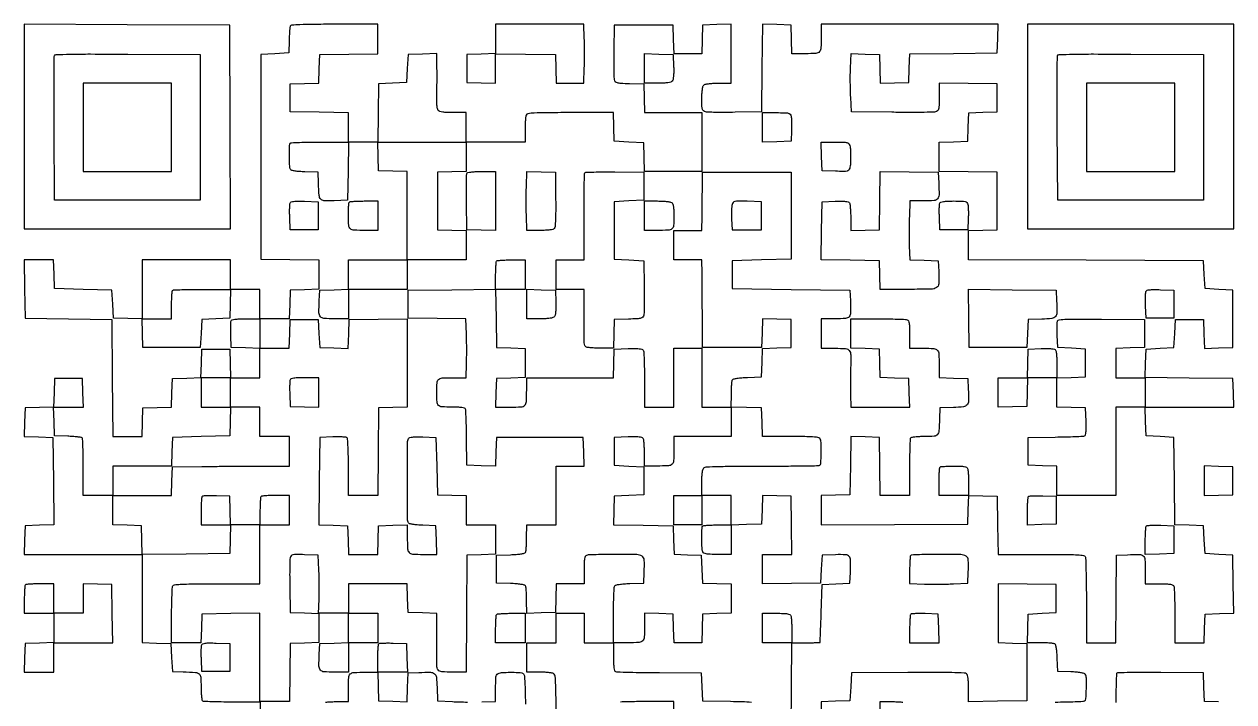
# Model space of a CAD drawing. Extents: x 156 to 936, y 95 to 969.
# Drawn here: x 156 to 936, y 532 to 969 of the extents above; entities that cross this region are included whole.
import ezdxf

# ---------------------------------------------------------------- set-up
doc = ezdxf.new("R2010")
doc.units = 0

msp = doc.modelspace()

# ---------------------------------------------------------------- linework, layer by layer
for points in [[(650.5, 513.5), (650.765573, 541.75), (651.031147, 570), (660.015573, 570, 0.002604), (663.473831, 570.018014, 0.004204), (666.417435, 570.073437, 0.000895), (668.993581, 570.148233, 0.224474), (669.192718, 570.25, 0.155255), (669.275457, 570.477602, 0.000161), (669.492526, 575.860938, 0.00153), (669.715183, 581.889099, 0.000936), (669.942718, 589), (670.5, 607.5), (679.5, 608), (688.5, 608.5), (688.800912, 615.479083, 0.011928), (688.949111, 623.182645, 0.176334), (688.027485, 625.678754, 0.210428), (685.784833, 626.770984, 0.017872), (679.221282, 626.788514), (670.5, 626.5), (670, 617.5), (669.5, 608.5), (650.75, 608.227935), (632, 607.955869), (632, 617.477935), (632, 627), (641.522065, 627), (651.044131, 627), (650.772065, 645.75), (650.5, 664.5), (641.288016, 664.787023), (632.076031, 665.074046), (631.788016, 655.787023), (631.5, 646.5), (621.75, 646.213788), (612, 645.927576), (612, 655.463788), (612, 665), (602.5, 665), (593, 665), (593, 673.377555, -0.00961), (593.074867, 677.272433, -0.025933), (593.324295, 680.027365, -0.034984), (593.733353, 681.927086, -0.150124), (594.360518, 682.88424, -0.164119), (595.828084, 683.449047, -0.003257), (603.942177, 683.737489, -0.005755), (615.09014, 683.932697, -0.001772), (631.903085, 683.973976, 0.001533), (645.842717, 684.001533, 0.002457), (657.737903, 684.119973, 0.000461), (668.221203, 684.28554, 0.135027), (669.042567, 684.526308, 0.247571), (669.758444, 685.742975, 0.006429), (669.977416, 692.257343, 0.011318), (669.965556, 698.526506, 0.085679), (669.393011, 701.418213, 0.248902), (668.393938, 702.288297, 0.036362), (665.646395, 702.720189, 0.01833), (660.738583, 702.948905, 0.002478), (650.430537, 703), (632.075052, 703), (631.787526, 712.25), (631.5, 721.5), (621.75, 721.786212), (612, 722.072424), (612.015313, 730.286212, -0.008629), (612.07716, 733.520344, -0.011635), (612.251635, 736.442021, -0.008794), (612.495125, 738.856556, -0.112486), (612.798312, 739.707902, -0.195149), (613.552989, 740.24575, -0.020215), (615.737125, 740.673305, -0.020298), (618.707636, 741.008289, -0.009786), (622.532999, 741.207902), (631.5, 741.5), (631.787036, 750.712964), (632.074071, 759.925929), (641.287036, 760.212964), (650.5, 760.5), (650.5, 769.5), (650.5, 778.5), (641.288016, 778.787023), (632.076031, 779.074046), (631.788016, 769.787023), (631.5, 760.5), (612.5, 760.5), (593.5, 760.5), (593.336408, 780, 0.000059), (593.267438, 788.10741, 0.000056), (593.195489, 796.342188, 0.000056), (593.130315, 803.615371, 0.000201), (593.086408, 808.25), (593, 817), (584, 817), (575, 817), (575, 826.5), (575, 836), (584, 836), (593, 836), (593.106392, 845.25, -0.000291), (593.157481, 849.478046, -0.000167), (593.223716, 854.573437, -0.000167), (593.29368, 859.69257, -0.000279), (593.356392, 864), (593.5, 873.5), (622, 873.5), (650.5, 873.5), (650.5, 845.5), (650.5, 817.5), (631.5, 817), (612.5, 816.5), (612.5, 807.5), (612.5, 798.5), (650.5, 798), (688.5, 797.5), (688.800912, 790.520917, -0.012322), (688.941866, 782.88044, -0.176722), (688.009281, 780.372662, -0.202101), (685.732324, 779.227183, -0.01682), (678.980948, 779), (670, 779), (670, 769.5), (670, 760), (678.932612, 760, -0.019011), (685.732404, 759.741367, -0.211375), (688.069456, 758.486839, -0.16382), (689.030018, 755.743225, -0.010485), (688.9529, 747.129626, 0.003681), (688.864853, 743.227374, 0.002235), (688.815339, 738.611515, 0.00224), (688.807203, 734.031699, 0.003951), (688.847307, 730.25), (689, 722), (708.037526, 722), (727.075052, 722), (726.787526, 731.25), (726.5, 740.5), (717.287036, 740.787036), (708.074071, 741.074071), (707.787036, 750.287036), (707.5, 759.5), (698.25, 759.787526), (689, 760.075052), (689, 769.537526), (689, 779), (706.418213, 779, -0.003244), (713.207024, 778.955951, -0.00474), (719.184475, 778.821697, -0.002396), (724.244542, 778.635772, -0.081401), (725.418213, 778.393011, -0.192406), (726.217093, 777.653872, -0.06988), (726.688469, 776.154102, -0.034532), (726.937024, 773.571713, -0.00673), (727, 768.893011), (727, 760), (735.893011, 760, -0.014732), (742.649006, 759.800898, -0.19511), (744.856224, 758.750156, -0.175559), (745.828717, 756.407908, -0.011491), (746, 748.955738), (746, 741.075052), (755.25, 740.787526), (764.5, 740.5), (764.800912, 733.520917, -0.012477), (764.937542, 725.988791, -0.170867), (764.02491, 723.45151, -0.198326), (761.777845, 722.237089, -0.017722), (755.240685, 721.788797), (746.5, 721.5), (746.245668, 714.5, -0.008785), (745.817651, 706.564759, -0.158695), (744.871996, 704.239245, -0.204191), (742.813002, 703.201191, -0.016032), (736.539965, 703, 0.010525), (733.270247, 702.931167, 0.015724), (730.419636, 702.721147, 0.010668), (728.102428, 702.426865, 0.220882), (727.531343, 702.050714, 0.129805), (727.294608, 701.272778, 0.001646), (727.118185, 696.077883, 0.004683), (726.989577, 690.037652, 0.003037), (726.948712, 683.050714), (726.952773, 665), (717.498452, 665), (708.044131, 665), (707.772065, 683.75), (707.5, 702.5), (698.272202, 702.787232), (689.044404, 703.074464), (688.772202, 684.287232), (688.5, 665.5), (679.25, 665.212474), (670, 664.924948), (670, 655.452682), (670, 645.980417), (717.25, 646.240208), (764.5, 646.5), (764.788016, 655.787023), (765.076031, 665.074046), (774.288016, 664.787023), (783.5, 664.5), (783.772065, 645.75), (784.044131, 627), (793.272065, 626.947395, 0.001036), (798.045888, 626.930072, 0.000323), (805.207659, 626.923551, 0.000323), (813.20676, 626.92661, 0.000357), (820.945496, 626.940094, -0.00334), (829.896529, 626.902284, -0.012818), (835.462556, 626.698823, -0.01301), (839.178294, 626.370276, -0.226452), (840.180183, 625.742698, -0.13387), (840.499798, 624.708172, -0.001315), (840.742048, 616.860355, -0.004213), (840.921798, 607.784498, -0.002704), (840.984687, 597.25), (841, 570), (850.484427, 570), (859.968853, 570), (860.234427, 598.25), (860.5, 626.5), (867.479083, 626.800912, -0.012322), (875.11956, 626.941866, -0.176722), (877.627338, 626.009281, -0.202101), (878.772817, 623.732324, -0.01682), (879, 616.980948), (879, 608), (887.893011, 608, -0.00673), (892.571713, 607.937024, -0.034532), (895.154102, 607.688469, -0.06988), (896.653872, 607.217093, -0.192406), (897.393011, 606.418213, -0.081401), (897.635772, 605.244542, -0.002396), (897.821697, 600.184475, -0.00474), (897.955951, 594.207024, -0.003244), (898, 587.418213), (898, 570), (907.462474, 570), (916.924948, 570), (917.212474, 579.25), (917.5, 588.5), (926.746433, 588.787479), (935.992866, 589.074957), (935.746433, 607.787479), (935.5, 626.5), (926.5, 627), (917.5, 627.5), (917, 636.5), (916.5, 645.5), (907.26551, 645.787321), (898.03102, 646.074641), (897.76551, 674.287321), (897.5, 702.5), (888.5, 703), (879.5, 703.5), (879.212474, 712.75), (878.924948, 722), (907.5, 722), (936.075052, 722), (935.787526, 731.25), (935.5, 740.5), (907.212681, 740.765637), (878.925362, 741.031273), (879.212681, 750.265637), (879.5, 759.5), (888.5, 760), (897.5, 760.5), (898, 769.5), (898.5, 778.5), (907.5, 778.5), (916.5, 778.5), (916.788016, 769.212977), (917.076031, 759.925954), (926.288016, 760.212977), (935.5, 760.5), (935.5, 779), (935.5, 797.5), (926.5, 798), (917.5, 798.5), (917, 807.5), (916.5, 816.5), (840.75, 816.756286), (765, 817.012572), (765, 826.46876), (765, 835.924948), (774.25, 836.212474), (783.5, 836.5), (783.5, 855), (783.5, 873.5), (764.75, 873.772065), (746, 874.044131), (746, 883.484539), (746, 892.924948), (755.25, 893.212474), (764.5, 893.5), (764.787036, 902.712964), (765.074071, 911.925929), (774.287036, 912.212964), (783.5, 912.5), (783.5, 921.5), (783.5, 930.5), (764.75, 930.772065), (746, 931.044131), (746, 922.041117, -0.004699), (745.947544, 916.45942, -0.053178), (745.672244, 914.269427, -0.154061), (745.004005, 913.14708, -0.122672), (743.75, 912.487958, -0.056207), (742.093855, 912.275632, -0.001423), (734.523438, 912.181989, -0.003026), (725.625808, 912.151103, -0.002057), (715.5, 912.218906), (689.5, 912.5), (689, 922, -0.006958), (688.833262, 926.310049, -0.004162), (688.749031, 931.437206, -0.004166), (688.750196, 936.544085, -0.007218), (688.847764, 940.786232), (689.195529, 950.072464), (698.347764, 949.786232), (707.5, 949.5), (707.788016, 940.212977), (708.076031, 930.925954), (717.288016, 931.212977), (726.5, 931.5), (726.787321, 940.73449), (727.074641, 949.96898), (755.287321, 950.23449), (783.5, 950.5), (783.787526, 959.75), (784.075052, 969), (727.037526, 969), (670, 969), (669.986345, 961.75, -0.010904), (669.799195, 953.85182, -0.167242), (668.810132, 951.353181, -0.201372), (666.560646, 950.224533, -0.016903), (659.920894, 950), (651.075052, 950), (650.787526, 959.25), (650.5, 968.5), (641.265637, 968.787319), (632.031273, 969.074638), (631.765637, 940.787319), (631.5, 912.5), (614.5, 912.214823, -0.003227), (607.824029, 912.145932, -0.00446), (601.832812, 912.176222, -0.002845), (596.805286, 912.275104, -0.054093), (595.25, 912.483876, -0.110749), (594.007311, 913.102842, -0.157387), (593.340099, 914.13046, -0.059985), (593.056798, 916.086567, -0.006001), (593, 920.819052, -0.012205), (593.07989, 924.091546, -0.021007), (593.327111, 926.806081, -0.02162), (593.69678, 928.883979, -0.142478), (594.2, 929.8, -0.144849), (595.139671, 930.310542, -0.021091), (597.306878, 930.677711, -0.020332), (600.171507, 930.92177, -0.011084), (603.7, 931), (612, 931), (612, 950.037526), (612, 969.075052), (602.75, 968.787526), (593.5, 968.5), (593.212474, 959.25), (592.924948, 950), (584, 950), (575.075052, 950), (574.787526, 959.25), (574.5, 968.5), (555.5, 968.5), (536.5, 968.5), (536.214485, 952, 0.003277), (536.144811, 945.518327, 0.004518), (536.172986, 939.696923, 0.002906), (536.269145, 934.813387, 0.054074), (536.47415, 933.287398, 0.131433), (537.15054, 932.057919, 0.13999), (538.335649, 931.366243, 0.049911), (540.638586, 931.017269, 0.00489), (546.259666, 930.787398), (555.5, 930.5), (555.787526, 921.25), (556.075052, 912), (574.537526, 912), (593, 912), (593, 893), (593, 874), (574.537526, 874), (556.075052, 874), (555.787526, 883.25), (555.5, 892.5), (546, 893), (536.5, 893.5), (536.212474, 902.75), (535.924948, 912), (508.069463, 912, 0.001485), (492.087736, 911.952549, 0.012395), (484.858972, 911.730356, 0.020774), (480.755348, 911.330803, 0.272936), (479.606989, 910.418213, 0.06844), (479.368926, 909.400281, 0.007317), (479.178303, 906.9751, 0.008902), (479.044385, 904.066073, 0.00705), (479, 900.918213), (479, 893), (460, 893), (441, 893), (441, 902.5), (441, 912), (432.622445, 912, -0.009069), (428.53682, 912.074111, -0.02932), (425.835631, 912.33122, -0.044868), (424.035477, 912.777852, -0.13715), (423.010511, 913.487336, -0.124252), (422.472592, 914.613864, -0.025986), (422.151208, 916.795079, -0.021521), (421.997466, 919.789763, -0.009612), (422.040759, 923.737336, 0.003754), (422.131295, 927.728107, 0.002199), (422.182799, 932.507303, 0.002199), (422.192266, 937.288876, 0.003739), (422.152693, 941.287526), (422, 950.075052), (412.75, 949.787526), (403.5, 949.5), (403, 940.5), (402.5, 931.5), (393.5, 931), (384.5, 930.5), (384.227935, 911.75), (383.955869, 893), (374.477935, 893), (365, 893), (365, 902.477935), (365, 911.955869), (346.25, 912.227935), (327.5, 912.5), (327.5, 921.5), (327.5, 930.5), (336.712964, 930.787036), (345.925929, 931.074071), (346.212964, 940.287036), (346.5, 949.5), (365.25, 949.772065), (384, 950.044131), (384, 959.522065), (384, 969), (355.968615, 969, 0.001955), (341.921317, 968.945069, 0.009011), (333.788066, 968.734848, 0.007053), (328.372136, 968.420543, 0.296767), (327.488341, 967.75, 0.062379), (327.299299, 966.905307, 0.004511), (327.092081, 964.517187, 0.006263), (326.905777, 961.655284, 0.004694), (326.769726, 958.5), (326.5, 950.5), (317.5, 950), (308.5, 949.5), (308.5, 883.5), (308.5, 817.5), (327.25, 817.227935), (346, 816.955869), (346, 807.515461), (346, 798.075052), (336.75, 797.787526), (327.5, 797.5), (327.212474, 788.25), (326.924948, 779), (317.462474, 779), (308, 779), (308, 788.5), (308, 798), (298.5, 798), (289, 798), (289, 807.5), (289, 817), (260.5, 817), (232, 817), (232, 797.962474), (232, 778.924948), (222.75, 779.212474), (213.5, 779.5), (213, 788.5), (212.5, 797.5), (194, 798), (175.5, 798.5), (175.212474, 807.75), (174.924948, 817), (165.440409, 817), (155.955869, 817), (156.227935, 798.25), (156.5, 779.5), (184.5, 779), (212.5, 778.5), (212.762025, 740.75), (213.02405, 703), (222.474499, 703), (231.924948, 703), (232.212474, 712.25), (232.5, 721.5), (241.712964, 721.787036), (250.925929, 722.074071), (251.212964, 731.287036), (251.5, 740.5), (260.75, 740.787526), (270, 741.075052), (270, 731.537526), (270, 722), (279.537526, 722), (289.075052, 722), (288.787526, 712.75), (288.5, 703.5), (270, 703), (251.5, 702.5), (251.212474, 693.25), (250.924948, 684), (231.962474, 684), (213, 684), (213, 674.5), (213, 665), (203.523613, 665), (194.047227, 665), (194.051315, 683.172298, 0.00403), (193.996296, 690.194269, 0.006297), (193.824105, 696.236582, 0.002216), (193.588217, 701.41557, 0.185963), (193.272093, 702.127907, 0.161087), (192.631312, 702.450158, 0.007724), (190.223652, 702.767598, 0.011972), (187.305786, 703.035917, 0.008279), (183.994391, 703.205609), (175.5, 703.5), (175.212474, 712.75), (174.924948, 722), (184.5, 722), (194.075052, 722), (193.787526, 731.25), (193.5, 740.5), (184.5, 740.5), (175.5, 740.5), (175.212964, 731.287036), (174.925929, 722.074071), (165.712964, 721.787036), (156.5, 721.5), (156.212977, 712.288016), (155.925954, 703.076031), (165.212977, 702.788016), (174.5, 702.5), (174.765509, 674.287731), (175.031018, 646.075462), (165.765509, 645.787731), (156.5, 645.5), (156.212474, 636.25), (155.924948, 627), (165.212474, 626.952333, 0.00103), (170.50975, 626.936062, 0.000193), (180.217102, 626.929993, 0.000206), (191.561974, 626.931956, 0.000189), (203.25, 626.943216), (232, 626.981765), (232, 598.528408), (232, 570.075052), (241.25, 569.787526), (250.5, 569.5), (251, 560.5), (251.5, 551.5), (258.5, 551.245668, -0.008785), (266.435241, 550.817651, -0.158695), (268.760755, 549.871996, -0.204191), (269.798809, 547.813002, -0.016032), (270, 541.539965, 0.010525), (270.068833, 538.270247, 0.015724), (270.278853, 535.419636, 0.010668), (270.573135, 533.102428, 0.220882), (270.949286, 532.531343, 0.129814), (271.727283, 532.294604, 0.001644), (276.92661, 532.118186, 0.00468), (282.971779, 531.989579, 0.003034), (289.964583, 531.948716), (308.030593, 531.95278), (307.765297, 503.22639)], [(820.966527, 531.7261, 0.00254), (827.752865, 531.848429, 0.003801), (833.679282, 532.03046, 0.001624), (838.738951, 532.240839, 0.080575), (839.716527, 532.444716, 0.292189), (840.682082, 533.752889, 0.00978), (841.003492, 540.482199, 0.013799), (841.007245, 547.073951, 0.135608), (840.202843, 549.706033, 0.192561), (839.466763, 550.236162, 0.02067), (837.36687, 550.666992, 0.020911), (834.539342, 551.005667, 0.010674), (830.968156, 551.206033), (822.5, 551.5), (822.206033, 559.968156, 0.010674), (822.005667, 563.539342, 0.020911), (821.666992, 566.36687, 0.02067), (821.236162, 568.466763, 0.192561), (820.706033, 569.202843, 0.112803), (819.854113, 569.505653, 0.008673), (817.419811, 569.748704, 0.011541), (814.474731, 569.92293, 0.008541), (811.212474, 569.984687), (802.924948, 570), (803.212474, 579.25), (803.5, 588.5), (812.5, 589), (821.5, 589.5), (821.5, 598.5), (821.5, 607.5), (802.75, 607.772065), (784, 608.044131), (784, 589.059591), (784, 570.075052), (793.25, 569.787526), (802.5, 569.5), (802.5, 551), (802.5, 532.5), (783.75, 532.227935), (765, 531.955869), (765, 540.35549, 0.009538), (764.92525, 544.273688, 0.026086), (764.675511, 547.031533, 0.035503), (764.264466, 548.927958, 0.149512), (763.632338, 549.890169, 0.165383), (762.13945, 550.460507, 0.003505), (754.148337, 550.70125, 0.005872), (743.020596, 550.827712, 0.00171), (725.882338, 550.762614), (689.5, 550.5), (689, 541.5), (688.5, 532.5), (679.25, 532.212474), (670, 531.924948), (670, 522.462474)], [(499, 521.3, 0.002271), (498.940608, 534.376367, 0.008249), (498.728022, 542.684478, 0.006431), (498.41056, 548.456676, 0.181348), (497.8, 549.8, 0.144849), (496.860329, 550.310542, 0.021091), (494.693122, 550.677711, 0.020332), (491.828493, 550.92177, 0.011084), (488.3, 551), (480, 551), (480, 560.5), (480, 570), (489.5, 570), (499, 570), (499, 579.5), (499, 589), (508, 589), (517, 589), (517, 579.5), (517, 570), (526.5, 570), (536, 570), (536, 560.968615, 0.007644), (536.066182, 556.639909, 0.026945), (536.300879, 553.867501, 0.040311), (536.692456, 552.107401, 0.230165), (537.328305, 551.427512, 0.084629), (538.379013, 551.217199, 0.000816), (546.174669, 551.00616, 0.002685), (555.163705, 550.825804, 0.001733), (565.578305, 550.708897), (592.5, 550.5), (593, 541.5), (593.5, 532.5), (611.426204, 532.226208, -0.004527), (619.018538, 532.041483, -0.009449), (624.9248, 531.732439, -0.006421)], [(350.306878, 531.677711, -0.020332), (353.171507, 531.92177, -0.011084), (356.7, 532), (365, 532), (365, 540.893011, -0.014768), (365.199638, 547.650479, -0.195511), (366.252746, 549.85745, -0.175208), (368.599988, 550.829247, -0.01141), (376.081787, 551), (384, 551), (384, 559.833333, -0.007416), (384.050964, 563.269043, -0.010972), (384.206402, 566.278277, -0.006396), (384.422807, 568.77838, -0.173269), (384.702644, 569.369311, -0.179987), (385.290922, 569.638564, -0.007016), (387.709672, 569.781547, -0.011703), (390.626528, 569.84459, -0.007913), (393.952644, 569.785977), (402.5, 569.5), (402.787526, 560.25), (403.075052, 551), (393.5, 551), (383.924948, 551), (384.212474, 541.75), (384.5, 532.5), (393.711984, 532.212977), (402.923969, 531.925954), (403.211984, 541.212977), (403.5, 550.5), (410.479083, 550.800912, -0.012477), (418.011209, 550.937542, -0.170867), (420.54849, 550.02491, -0.198326), (421.762911, 547.777845, -0.017722), (422.211203, 541.240685), (422.5, 532.5), (432.232623, 532, 0.006439), (436.613733, 531.831458, 0.004007), (441.755142, 531.74116, 0.004019)], [(450.982623, 531.820969), (460, 532.141938), (460, 540.954338, -0.004935), (460.053659, 546.390433, -0.053759), (460.330936, 548.559272, -0.151035), (460.998495, 549.687269, -0.119256), (462.25, 550.369714, -0.054233), (465.395594, 550.856317, -0.013473), (470.613118, 550.951146, -0.009506), (475.854779, 550.805487, -0.13172), (477.644558, 550.234687, -0.237285), (478.539027, 548.722622, -0.007339), (478.937264, 541.29397, -0.009163), (479.162519, 530.336306, -0.00223)], [(926.287036, 531.787036), (917.074071, 532.074071), (916.787036, 541.287036), (916.5, 550.5), (888.932165, 550.765499, 0.002338), (878.314551, 550.81811, 0.003757), (869.261996, 550.752621, 0.000793), (861.327655, 550.623004, 0.194259), (860.682165, 550.348832, 0.187843), (860.406076, 549.720559, 0.001695), (860.200386, 544.488118, 0.005492), (860.049245, 538.423662, 0.003484), (860, 531.355399)], [(575, 513), (575, 532), (556.106989, 532, 0.002389), (545.478191, 531.949213, 0.017848), (540.438886, 531.721037, 0.035117)], [(708, 504.581787), (708, 532), (716.3, 532, -0.011084), (719.828493, 531.92177, -0.020332), (722.693122, 531.677711, -0.021091)]]:
    msp.add_lwpolyline(points, format="xyb")
for points in [[(156, 903.007138), (156, 837), (222.50719, 837), (289.014379, 837), (288.75719, 902.75), (288.5, 968.5), (222.25, 968.757138), (156, 969.014276)], [(803, 903), (803, 837), (869.5, 837), (936, 837), (936, 903), (936, 969), (869.5, 969), (803, 969)], [(194, 902.5), (194, 874), (222.5, 874), (251, 874), (251, 902.5), (251, 931), (222.5, 931), (194, 931)], [(841, 902.5), (841, 874), (869.5, 874), (898, 874), (898, 902.5), (898, 931), (869.5, 931), (841, 931)], [(917, 674.5), (917, 664.924948), (926.25, 665.212474), (935.5, 665.5), (935.5, 674.5), (935.5, 683.5), (926.25, 683.787526), (917, 684.075052)], [(593, 655.5), (593, 646), (584, 646), (575, 646), (575, 655.5), (575, 665), (584, 665), (593, 665)]]:
    msp.add_lwpolyline(points, close=True)
for points in [[(460, 959.537526), (460, 950.075052), (450.75, 949.787526), (441.5, 949.5), (441.5, 940.5), (441.5, 931.5), (450.75, 931.212474), (460, 930.924948), (460, 940.484067), (460, 950.043186), (479.25, 949.771593), (498.5, 949.5), (498.787526, 940.25), (499.075052, 931), (507.971112, 931), (516.867173, 931), (517.183587, 940.895415, 0.004955), (517.281741, 945.345316, 0.003096), (517.312769, 950.558523, 0.003106), (517.279617, 955.696635, 0.005644), (517.179031, 959.895415), (516.858062, 969), (488.429031, 969), (460, 969)], [(269.5, 902.5), (269.5, 855.5), (222.5, 855.5), (175.5, 855.5), (175.239372, 901.5, -0.000997), (175.174287, 919.225103, -0.001596), (175.197198, 934.357597, -0.000282), (175.267665, 947.72814, -0.090314), (175.461789, 948.759906, -0.301449), (176.45055, 949.464468, -0.003096), (185.402033, 949.70934, -0.005599), (198.68089, 949.841585, -0.001079), (222.722417, 949.759906), (269.5, 949.5)], [(574.793771, 941.655204, -0.01153), (574.842502, 938.264652, -0.021342), (574.701133, 935.514748, -0.023545), (574.405224, 933.431833, -0.126804), (573.921326, 932.405204, -0.145524), (572.939147, 931.748928, -0.03848), (571.078343, 931.326735, -0.027148), (568.342652, 931.0746, -0.009406), (564.377555, 931), (556, 931), (556, 940.537526), (556, 950.075052), (565.25, 949.787526), (574.5, 949.5)], [(916.5, 902.5), (916.5, 855.5), (869.5, 855.5), (822.5, 855.5), (822.239372, 901.5, -0.000997), (822.174287, 919.225103, -0.001596), (822.197198, 934.357597, -0.000282), (822.267665, 947.72814, -0.090314), (822.461789, 948.759906, -0.301449), (823.45055, 949.464468, -0.003096), (832.402033, 949.70934, -0.005599), (845.68089, 949.841585, -0.001079), (869.722417, 949.759906), (916.5, 949.5)], [(650.53186, 909.729083, -0.045288), (650.735265, 908.430652, -0.00895), (650.846004, 906.075142, -0.009416), (650.874264, 903.317546, -0.008627), (650.800912, 900.479083), (650.5, 893.5), (641.25, 893.212474), (632, 892.924948), (632, 902.462474), (632, 912), (640.980948, 912, -0.004705), (646.561989, 911.94748, -0.053705), (648.743052, 911.670919, -0.154872), (649.864468, 910.997584, -0.119781)], [(364.772065, 874.25), (364.5, 855.5), (355.778718, 855.211486, -0.014846), (349.238689, 855.189376, -0.207486), (347.15136, 856.160535, -0.165246), (346.187052, 858.45013, -0.008693), (345.754332, 866.5), (345.5, 873.5), (337.031844, 873.793967, -0.010674), (333.460658, 873.994333, -0.020911), (330.63313, 874.333008, -0.02067), (328.533237, 874.763838, -0.192561), (327.797157, 875.293967, -0.133392), (327.178499, 877.287185, -0.007019), (327.032329, 884.023097, -0.005527), (327.05564, 890.887811, -0.19516), (327.666667, 892.333333, -0.188148), (328.281908, 892.603263, -0.001617), (333.529398, 892.804167, -0.005362), (339.604618, 892.951879, -0.003396), (346.688732, 893), (365.044131, 893)], [(441, 883.537526), (441, 874.075052), (431.75, 873.787526), (422.5, 873.5), (422.5, 855), (422.5, 836.5), (431.75, 836.212474), (441, 835.924948), (441, 826.462474), (441, 817), (422, 817), (403, 817), (403, 807.5), (403, 798), (384, 798), (365, 798), (365, 788.5), (365, 779), (356.019052, 779, -0.01682), (349.267676, 779.227183, -0.202101), (346.990719, 780.372662, -0.176722), (346.058134, 782.88044, -0.012322), (346.199088, 790.520917), (346.5, 797.5), (355.75, 797.787526), (365, 798.075052), (365, 807.537526), (365, 817), (384, 817), (403, 817), (403, 845.462474), (403, 873.924948), (393.75, 874.212474), (384.5, 874.5), (384.212474, 883.75), (383.924948, 893), (412.462474, 893), (441, 893)], [(688.369714, 890.75, -0.051016), (688.825557, 887.923414, -0.014655), (688.952644, 883.487348, -0.014674), (688.819418, 879.049739, -0.050638), (688.360015, 876.21291, -0.110763), (687.69012, 874.933563, -0.165116), (686.616449, 874.289209, -0.057007), (684.549448, 874.083167, -0.004686), (679.123669, 874.21291), (670.5, 874.5), (670.212474, 883.75), (669.924948, 893), (678.845843, 893, -0.004837), (684.357277, 892.946684, -0.053212), (686.546953, 892.670048, -0.150677), (687.68353, 892.00243, -0.120264)], [(460, 854.962474), (460, 835.924948), (450.75, 836.212474), (441.5, 836.5), (441.257563, 854, -0.002549), (441.198054, 860.796851, -0.003829), (441.221776, 866.726562, -0.001593), (441.297044, 871.79645, -0.084029), (441.476178, 872.75, -0.243945), (442.117553, 873.334331, -0.032366), (443.976038, 873.702636, -0.024699), (446.793241, 873.932867, -0.008039), (450.968615, 874), (460, 874)], [(498.693304, 856.034149, -0.004398), (498.710454, 848.482054, -0.009993), (498.559163, 842.77672, -0.007283), (498.295077, 838.457192, -0.15551), (497.82086, 837.284149, -0.157451), (496.914227, 836.708467, -0.029224), (494.951825, 836.320942, -0.023967), (492.190411, 836.075611, -0.010172), (488.474085, 836), (480.193059, 836), (479.84653, 845.5, -0.005759), (479.738574, 849.827245, -0.003372), (479.703949, 855.010643, -0.003372), (479.739265, 860.197484, -0.005725), (479.847764, 864.536232), (480.195529, 874.072464), (489.347764, 873.786232), (498.5, 873.5)], [(555.5, 864.5), (555.5, 855.5), (546, 855), (536.5, 854.5), (536.5, 836), (536.5, 817.5), (546, 817), (555.5, 816.5), (555.785515, 800, -0.003277), (555.855189, 793.518327, -0.004518), (555.827014, 787.696923, -0.002906), (555.730855, 782.813387, -0.054074), (555.52585, 781.287398, -0.131433), (554.84946, 780.057919, -0.13999), (553.664351, 779.366243, -0.049911), (551.361414, 779.017269, -0.00489), (545.740334, 778.787398), (536.5, 778.5), (536.212474, 769.25), (535.924948, 760), (527.712474, 760.015313, -0.009513), (524.469561, 760.083066, -0.012554), (521.519546, 760.275149, -0.010007), (519.084305, 760.544461, -0.109127), (518.162577, 760.87836, -0.18441), (517.532918, 761.722065, -0.039647), (517.169131, 763.543279, -0.026717), (516.988785, 766.336308, -0.00795), (517.009484, 770.613047, 0.002536), (517.073258, 774.683577, 0.001443), (517.1112, 779.606645, 0.001441), (517.120808, 784.564202, 0.002383), (517.096907, 788.75), (517, 798), (508, 798), (499, 798), (499, 807.5), (499, 817), (508, 817), (517, 817), (517.071973, 826.25, 0.00155), (517.09433, 831.026337, 0.000488), (517.098644, 838.166918, 0.000488), (517.087907, 846.133174, 0.000541), (517.061701, 853.828871, -0.002991), (517.07231, 860.922023, -0.004622), (517.174802, 867.050622, -0.001594), (517.328653, 872.326347, -0.131051), (517.562218, 873.10067, -0.247176), (518.233859, 873.496532, -0.003279), (523.218911, 873.702977, -0.008058), (529.297569, 873.81676, -0.004288), (536.822489, 873.771799), (555.5, 873.5)], [(745.800912, 866.520917, -0.012288), (745.942281, 858.886312, -0.175895), (745.01383, 856.376268, -0.202706), (742.745334, 855.228823, -0.017077), (736.047361, 855), (727.132827, 855), (726.816413, 845.075991, 0.004653), (726.715829, 840.619657, 0.002928), (726.677263, 835.411967, 0.002939), (726.699443, 830.288295, 0.005384), (726.787036, 826.113027), (727.074071, 817.074071), (736.287036, 816.787036), (745.5, 816.5), (745.800912, 809.520917, -0.019828), (745.828252, 801.57245, -0.254282), (744.364591, 799.098378, -0.131132), (740.943175, 798.122716, -0.004254), (726.518474, 798), (708.075052, 798), (707.787526, 807.25), (707.5, 816.5), (688.728016, 816.772146), (669.956032, 817.044292), (670.228016, 835.772146), (670.5, 854.5), (678.914347, 854.793098, -0.008519), (682.914541, 854.864234, -0.027159), (685.5815, 854.721251, -0.039341), (687.340297, 854.389362, -0.187221), (688.149034, 853.793098, -0.110544), (688.472502, 852.893389, -0.009485), (688.732898, 850.445387, -0.01216), (688.918962, 847.480966, -0.009129), (688.984687, 844.212474), (689, 835.924948), (698.25, 836.212474), (707.5, 836.5), (707.772146, 855.271984), (708.044292, 874.043968), (726.772146, 873.771984), (745.5, 873.5)], [(345.5, 845.5), (345.5, 836.5), (336.5, 836.5), (327.5, 836.5), (327.205027, 844.411609, -0.006757), (327.130652, 847.542211, -0.008847), (327.151984, 850.403842, -0.006825), (327.2445, 852.787219, -0.078651), (327.438673, 853.700781, -0.222283), (328.127059, 854.364206, -0.05328), (329.715903, 854.724548, -0.030281), (332.338027, 854.871594, -0.007113), (336.733647, 854.789171), (345.5, 854.5)], [(384, 845.5), (384, 836), (376.081787, 836, -0.010973), (368.645885, 836.163215, -0.166948), (366.282706, 837.092708, -0.201813), (365.213878, 839.212898, -0.017167), (365, 845.440322, -0.007555), (365.048362, 848.640807, -0.011152), (365.195833, 851.446011, -0.006592), (365.401283, 853.774411, -0.17274), (365.666667, 854.333333, -0.174709), (366.23216, 854.599192, -0.005871), (368.732292, 854.804167, -0.010477), (371.733476, 854.951666, -0.007039), (375.166667, 855), (384, 855)], [(573.8, 853.8, -0.142062), (574.301898, 852.888147, -0.021703), (574.672007, 850.825282, -0.021121), (574.91981, 848.136184, -0.012415), (575, 844.906989, -0.019554), (574.772902, 839.102218, -0.206765), (573.690254, 837.052708, -0.159949), (571.310519, 836.157481, -0.01065), (563.918213, 836), (556, 836), (556, 845.5), (556, 855), (564.3, 855, -0.011084), (567.828493, 854.92177, -0.020332), (570.693122, 854.677711, -0.021091), (572.860329, 854.310542, -0.144849)], [(612.477464, 852.766233, 0.044948), (612.2706, 851.451543, 0.009067), (612.156735, 849.086055, 0.009504), (612.126425, 846.32027, 0.00876), (612.199088, 843.479083), (612.5, 836.5), (622, 836.5), (631.5, 836.5), (631.5, 845.5), (631.5, 854.5), (622.278376, 854.78715, 0.004144), (616.407733, 854.921259, 0.054529), (614.247498, 854.71673, 0.167063), (613.1464, 854.065031, 0.11536)], [(764.53186, 852.729083, -0.045288), (764.735265, 851.430652, -0.00895), (764.846004, 849.075142, -0.009416), (764.874264, 846.317546, -0.008627), (764.800912, 843.479083), (764.5, 836.5), (755.5, 836.5), (746.5, 836.5), (746.205027, 844.411609, -0.006569), (746.129541, 847.539392, -0.008656), (746.147568, 850.392336, -0.006579), (746.235027, 852.7687, -0.079281), (746.423642, 853.661609, -0.22457), (747.090262, 854.298479, -0.043417), (748.75639, 854.695609, -0.02855), (751.380684, 854.93277, -0.008261), (755.449563, 855, -0.005141), (760.703997, 854.94597, -0.056171), (762.795734, 854.666566, -0.156364), (763.880532, 853.993638, -0.115369)], [(479, 807.5), (479, 798), (469.477935, 798), (459.955869, 798), (460.227935, 779.25), (460.5, 760.5), (469.75, 760.212474), (479, 759.924948), (479, 750.5), (479, 741.075052), (469.75, 740.787526), (460.5, 740.5), (460.212474, 731.25), (459.924948, 722), (469.355485, 722, 0.013197), (476.541333, 722.189698, 0.190437), (478.817374, 723.231208, 0.181487), (479.822885, 725.568899, 0.011786), (480, 733.081787), (480, 741), (507.962474, 741), (535.924948, 741), (536.212474, 750.25), (536.5, 759.5), (545.41543, 759.791346, -0.007874), (549.674656, 759.863419, -0.025891), (552.481964, 759.721257, -0.03736), (554.324421, 759.391596, -0.190691), (555.150117, 758.791346, -0.128087), (555.479037, 757.766492, -0.002992), (555.733216, 752.66527, -0.006436), (555.919458, 746.645522, -0.004298), (555.984687, 739.75), (556, 722), (565.5, 722), (575, 722), (575, 741), (575, 760), (584, 760), (593, 760), (593, 741), (593, 722), (602.5, 722), (612, 722), (612, 712.5), (612, 703), (593.5, 703), (575, 703), (575, 694.106989, -0.014768), (574.800362, 687.349521, -0.195511), (573.747254, 685.14255, -0.175208), (571.400012, 684.170753, -0.01141), (563.918213, 684), (556, 684), (555.984687, 692.25, 0.009158), (555.919039, 695.503986, 0.01219), (555.733216, 698.455895, 0.009524), (555.473134, 700.89348, 0.110447), (555.150117, 701.791346, 0.190691), (554.324421, 702.391596, 0.03736), (552.481964, 702.721257, 0.025891), (549.674656, 702.863419, 0.007874), (545.41543, 702.791346), (536.5, 702.5), (536.5, 693.5), (536.5, 684.5), (546, 684), (555.5, 683.5), (555.5, 674.5), (555.5, 665.5), (546, 665), (536.5, 664.5), (536.212762, 655.271723), (535.925523, 646.043446), (555.212762, 645.771723), (574.5, 645.5), (574.787018, 636.288393), (575.074036, 627.076786), (583.787018, 626.788393), (592.5, 626.5), (593, 617.5), (593.5, 608.5), (602.75, 608.212474), (612, 607.924948), (612, 598.5), (612, 589.075052), (602.75, 588.787526), (593.5, 588.5), (593.212474, 579.25), (592.924948, 570), (584, 570), (575.075052, 570), (574.787526, 579.25), (574.5, 588.5), (565.25, 588.787526), (556, 589.075052), (556, 581.119313, -0.011676), (555.823888, 573.578687, -0.180709), (554.821417, 571.23551, -0.191194), (552.550484, 570.190859, -0.01333), (545.393011, 570), (536, 570), (536.015313, 587.75, -0.004029), (536.076779, 594.639681, -0.006075), (536.251635, 600.640759, -0.002676), (536.489647, 605.741212, -0.129255), (536.798312, 606.707902, -0.195149), (537.552989, 607.24575, -0.020215), (539.737125, 607.673305, -0.020298), (542.707636, 608.008289, -0.009786), (546.532999, 608.207902), (555.5, 608.5), (555.800912, 615.479083, 0.018802), (555.844519, 623.422187, 0.248772), (554.435514, 625.884468, 0.136985), (551.139525, 626.872061, 0.004712), (537.562735, 627, 0.003248), (530.781228, 626.955951, 0.004744), (524.809928, 626.821697, 0.0024), (519.755283, 626.635766, 0.081389), (518.581787, 626.393011, 0.192406), (517.782907, 625.653872, 0.06988), (517.311531, 624.154102, 0.034532), (517.062976, 621.571713, 0.00673), (517, 616.893011), (517, 608), (508.037526, 608), (499.075052, 608), (498.787526, 598.75), (498.5, 589.5), (489.25, 589.212474), (480, 588.924948), (479.984687, 597.212474, 0.008553), (479.922845, 600.474864, 0.011554), (479.748365, 603.420361, 0.00869), (479.504941, 605.854943, 0.112754), (479.201688, 606.707902, 0.195149), (478.447011, 607.24575, 0.020215), (476.262875, 607.673305, 0.020298), (473.292364, 608.008289, 0.009786), (469.467001, 608.207902), (460.5, 608.5), (460.5, 617.5), (460.5, 626.5), (469.467001, 626.792098, 0.009786), (473.292364, 626.991711, 0.020298), (476.262875, 627.326695, 0.020215), (478.447011, 627.75425, 0.195149), (479.201688, 628.292098, 0.112618), (479.504907, 629.144238, 0.008743), (479.748365, 631.568616, 0.011595), (479.922842, 634.501991, 0.008591), (479.984687, 637.75), (480, 646), (489.5, 646), (499, 646), (499, 665), (499, 684), (508.037526, 684), (517.075052, 684), (516.787526, 693.25), (516.5, 702.5), (488.5, 702.5), (460.5, 702.5), (460.211984, 693.212977), (459.923969, 683.925954), (450.711984, 684.212977), (441.5, 684.5), (441.2739, 701.966527, 0.00254), (441.151571, 708.752865, 0.003801), (440.96954, 714.679282, 0.001624), (440.759161, 719.738951, 0.080575), (440.555284, 720.716527, 0.231723), (439.910254, 721.316207, 0.037672), (438.192056, 721.697296, 0.027051), (435.560118, 721.931802, 0.008694), (431.638374, 722, -0.014783), (425.328737, 722.186585, -0.181722), (423.165746, 723.14901, -0.184833), (422.191146, 725.290516, -0.015388), (422, 731.5, -0.015807), (422.197113, 737.73359, -0.190057), (423.199241, 739.86858, -0.177462), (425.421148, 740.821213, -0.013444), (432.069463, 741), (440.924948, 741), (441.212474, 750.075991, 0.005354), (441.300273, 754.264137, 0.002937), (441.322731, 759.394677, 0.002927), (441.284435, 764.603656, 0.004672), (441.184056, 769.054168), (440.868111, 778.956354), (422.184056, 779.228177), (403.5, 779.5), (403.5, 788.5), (403.5, 797.5), (431.75, 797.765573), (460, 798.031147), (460, 806.848907, -0.007051), (460.048334, 810.276127, -0.010493), (460.195833, 813.272283, -0.005888), (460.40082, 815.767999, -0.174662), (460.666667, 816.333333, -0.174709), (461.23216, 816.599192, -0.005871), (463.732292, 816.804167, -0.010477), (466.733476, 816.951666, -0.007039), (470.166667, 817), (479, 817)], [(288.787526, 788.75), (288.5, 779.5), (279.5, 779), (270.5, 778.5), (270, 769.5), (269.5, 760.5), (251, 760.5), (232.5, 760.5), (232.212474, 769.75), (231.924948, 779), (241.462474, 779), (251, 779), (251, 787.833333, -0.007039), (251.048334, 791.266524, -0.010477), (251.195833, 794.267708, -0.005871), (251.400808, 796.76784, -0.174709), (251.666667, 797.333333, -0.188158), (252.281948, 797.603267, -0.001615), (257.53394, 797.804167, -0.005358), (263.61415, 797.951879, -0.003394), (270.704192, 798), (289.075052, 798)], [(498.793771, 789.655204, -0.01153), (498.842502, 786.264652, -0.021342), (498.701133, 783.514748, -0.023545), (498.405224, 781.431833, -0.126804), (497.921326, 780.405204, -0.145524), (496.939147, 779.748928, -0.03848), (495.078343, 779.326735, -0.027148), (492.342652, 779.0746, -0.009406), (488.377555, 779), (480, 779), (480, 788.537526), (480, 798.075052), (489.25, 797.787526), (498.5, 797.5)], [(821.800912, 790.520917, -0.012477), (821.937542, 782.988791, -0.170867), (821.02491, 780.45151, -0.198326), (818.777845, 779.237089, -0.017722), (812.240685, 778.788797), (803.5, 778.5), (803, 769.5), (802.5, 760.5), (784, 760.5), (765.5, 760.5), (765.227877, 779.265611), (764.955755, 798.031222), (793.227877, 797.765611), (821.5, 797.5)], [(897.5, 788.5), (897.5, 779.5), (888.5, 779.5), (879.5, 779.5), (879.205027, 787.411609, -0.006757), (879.130652, 790.542211, -0.008847), (879.151984, 793.403842, -0.006825), (879.2445, 795.787219, -0.078651), (879.438673, 796.700781, -0.222283), (880.127059, 797.364206, -0.05328), (881.715903, 797.724548, -0.030281), (884.338027, 797.871594, -0.007113), (888.733647, 797.789171), (897.5, 797.5)], [(308, 769.5), (308, 760), (317.462474, 760), (326.924948, 760), (327.212474, 769.25), (327.5, 778.5), (336.5, 778.5), (345.5, 778.5), (346, 769.5), (346.5, 760.5), (355.711984, 760.212977), (364.923969, 759.925954), (365.211984, 769.212977), (365.5, 778.5), (384.25, 778.772065), (403, 779.044131), (403, 750.559591), (403, 722.075052), (393.75, 721.787526), (384.5, 721.5), (384.234427, 693.25), (383.968853, 665), (374.50804, 665), (365.047227, 665), (365.051315, 683.172298, 0.004478), (364.98995, 690.20032, 0.006947), (364.79844, 696.262247, 0.002682), (364.535398, 701.431704, 0.184345), (364.184722, 702.215278, 0.172425), (363.486573, 702.547291, 0.010057), (361.100241, 702.744134, 0.014292), (358.191162, 702.841934, 0.009965), (354.907021, 702.792979), (346.5, 702.5), (346.234491, 674.287731), (345.968982, 646.075462), (355.234491, 645.787731), (364.5, 645.5), (364.787526, 636.25), (365.075052, 627), (374.5, 627), (383.924948, 627), (384.212474, 636.25), (384.5, 645.5), (393.75, 645.787526), (403, 646.075052), (403, 638.119313, 0.011355), (403.170661, 630.60554, 0.175306), (404.14413, 628.254071, 0.195555), (406.355702, 627.199437, 0.014686), (413.144515, 627), (422.075052, 627), (421.787526, 636.25), (421.5, 645.5), (413.031844, 645.793967, -0.010674), (409.460658, 645.994333, -0.020911), (406.63313, 646.333008, -0.02067), (404.533237, 646.763838, -0.192561), (403.797157, 647.293967, -0.141913), (403.063252, 649.806157, -0.000818), (403.047217, 674.540492, -0.000821), (403.112256, 699.269835, -0.141191), (403.850966, 701.793098, -0.187221), (404.659703, 702.389362, -0.039341), (406.4185, 702.721251, -0.027159), (409.085459, 702.864234, -0.008519), (413.085653, 702.793098), (421.5, 702.5), (422, 684), (422.5, 665.5), (431.75, 665.212474), (441, 664.924948), (441, 655.462474), (441, 646), (450.5, 646), (460, 646), (460, 636.537526), (460, 627.075052), (450.75, 626.787526), (441.5, 626.5), (441.237975, 588.75), (440.97595, 551), (432.055363, 551, -0.018251), (425.281031, 551.247359, -0.206833), (422.955747, 552.460619, -0.167809), (421.987482, 555.11771, -0.011199), (422.032426, 563.344616, 0.003544), (422.110342, 567.095346, 0.001977), (422.154787, 571.663645, 0.001972), (422.163254, 576.284857, 0.003198), (422.129843, 580.212474), (422, 588.924948), (412.75, 589.212474), (403.5, 589.5), (403.212474, 598.75), (402.924948, 608), (383.962474, 608), (365, 608), (365, 598.5), (365, 589), (374.5, 589), (384, 589), (384, 579.5), (384, 570), (374.5, 570), (365, 570), (365, 560.5), (365, 551), (356.019052, 551, -0.01682), (349.267676, 551.227183, -0.202101), (346.990719, 552.372662, -0.176722), (346.058134, 554.88044, -0.012322), (346.199088, 562.520917), (346.5, 569.5), (355.75, 569.787526), (365, 570.075052), (365, 579.537526), (365, 589), (355.5, 589), (346, 589), (346, 579.537526), (346, 570.075052), (336.75, 569.787526), (327.5, 569.5), (327.227935, 550.75), (326.955869, 532), (317.477935, 532), (308, 532), (308, 560.522065), (308, 589.044131), (289.25, 588.772065), (270.5, 588.5), (270.212474, 579.25), (269.924948, 570), (260.462474, 570), (251, 570), (251.015313, 587.75, -0.004142), (251.078348, 594.642116, -0.006226), (251.257952, 600.65098, -0.002807), (251.502701, 605.751637, -0.128765), (251.819817, 606.742698, -0.226452), (252.821706, 607.370276, -0.01301), (256.537444, 607.698823, -0.012818), (262.103471, 607.902284, -0.00334), (271.054504, 607.940094, 0.000357), (278.794857, 607.92661, 0.000323), (286.798823, 607.923551, 0.000323), (293.967202, 607.930074, 0.001033), (298.75, 607.947395), (308, 608), (308, 627), (308, 646), (298.537526, 646), (289.075052, 646), (288.787526, 636.75), (288.5, 627.5), (260.287731, 627.234491), (232.075462, 626.968982), (231.787731, 636.234491), (231.5, 645.5), (222.25, 645.787526), (213, 646.075052), (213, 655.537526), (213, 665), (231.962474, 665), (250.924948, 665), (251.212474, 674.25), (251.5, 683.5), (270.5, 683.710173, -0.000697), (279.132135, 683.793629, -0.000413), (289.426562, 683.870307, -0.000413), (299.697251, 683.929837, -0.000711), (308.25, 683.960173), (327, 684), (327, 693.5), (327, 703), (317.5, 703), (308, 703), (308, 712.5), (308, 722), (298.5, 722), (289, 722), (289, 731.5), (289, 741), (279.462474, 741), (269.924948, 741), (270.212474, 750.25), (270.5, 759.5), (279.5, 759.5), (288.5, 759.5), (288.787526, 750.25), (289.075052, 741), (298.537526, 741), (308, 741), (308, 750.462474), (308, 759.924948), (298.75, 760.212474), (289.5, 760.5), (289.205027, 768.411609, -0.006569), (289.129541, 771.539392, -0.008656), (289.147568, 774.392336, -0.006579), (289.235027, 776.7687, -0.079281), (289.423642, 777.661609, -0.228749), (290.106941, 778.304101, -0.041413), (291.854544, 778.698735, -0.027242), (294.620517, 778.933967, -0.007593), (298.968615, 779), (308, 779)], [(878.5, 769.5), (878.5, 760.5), (869.25, 760.212474), (860, 759.924948), (860, 750.462474), (860, 741), (869.5, 741), (879, 741), (879, 731.5), (879, 722), (869.5, 722), (860, 722), (860, 693.5), (860, 665), (841, 665), (822, 665), (822, 674.462474), (822, 683.924948), (812.75, 684.212474), (803.5, 684.5), (803.5, 693.5), (803.5, 702.5), (820.966527, 702.7261, 0.002617), (827.755613, 702.849525, 0.003904), (833.690789, 703.034876, 0.001709), (838.751761, 703.249818, 0.080308), (839.755698, 703.459747, 0.230735), (840.38357, 704.132566, 0.046619), (840.724607, 705.779803, 0.028627), (840.867535, 708.436735, 0.00737), (840.789171, 712.733647), (840.5, 721.5), (831.25, 721.787526), (822, 722.075052), (822, 731.537526), (822, 741), (812.537526, 741), (803.075052, 741), (802.787526, 731.75), (802.5, 722.5), (793.25, 722.212474), (784, 721.924948), (784, 731.462474), (784, 741), (793.462474, 741), (802.924948, 741), (803.212474, 750.25), (803.5, 759.5), (811.914347, 759.793098, -0.008519), (815.914541, 759.864234, -0.027159), (818.5815, 759.721251, -0.039341), (820.340297, 759.389362, -0.187221), (821.149034, 758.793098, -0.110544), (821.472502, 757.893389, -0.009485), (821.732898, 755.445387, -0.01216), (821.918962, 752.480966, -0.009129), (821.984687, 749.212474), (822, 740.924948), (831.25, 741.212474), (840.5, 741.5), (840.5, 750.5), (840.5, 759.5), (831.5, 760), (822.5, 760.5), (822.205027, 768.411609, -0.006645), (822.129991, 771.540533, -0.008733), (822.149356, 774.396996, -0.006679), (822.238864, 776.776176, -0.079026), (822.429729, 777.677473, -0.288068), (823.425544, 778.424239, -0.011012), (828.25271, 778.71649, -0.010255), (835.992298, 778.855327, -0.00175), (850.724702, 778.765863), (878.5, 778.5)], [(327.423642, 739.661609, 0.079281), (327.235027, 738.7687, 0.006579), (327.147568, 736.392336, 0.008656), (327.129541, 733.539392, 0.006569), (327.205027, 730.411609), (327.5, 722.5), (336.75, 722.212474), (346, 721.924948), (346, 731.462474), (346, 741), (336.968615, 741, 0.007593), (332.620517, 740.933967, 0.027242), (329.854544, 740.698735, 0.041413), (328.106941, 740.304101, 0.228749)], [(764.393011, 682.418213, -0.06844), (764.631074, 681.400281, -0.007317), (764.821697, 678.9751, -0.008902), (764.955615, 676.066073, -0.00705), (765, 672.918213), (765, 665), (755.5, 665), (746, 665), (746, 673.833333, -0.007039), (746.048334, 677.266524, -0.010477), (746.195833, 680.267708, -0.005871), (746.400808, 682.76784, -0.174709), (746.666667, 683.333333, -0.17274), (747.225589, 683.598717, -0.006592), (749.553989, 683.804167, -0.011152), (752.359193, 683.951638, -0.007555), (755.559678, 684, -0.007572), (759.844582, 683.935105, -0.036743), (762.261382, 683.683483, -0.072956), (763.678861, 683.209264, -0.186076)], [(270.702644, 664.369311, 0.173269), (270.422807, 663.77838, 0.006396), (270.206402, 661.278277, 0.010972), (270.050964, 658.269043, 0.007416), (270, 654.833333), (270, 646), (279.537526, 646), (289.075052, 646), (288.787526, 655.25), (288.5, 664.5), (279.952644, 664.785977, 0.007913), (276.626528, 664.84459, 0.011703), (273.709672, 664.781547, 0.007016), (271.290922, 664.638564, 0.179987)], [(308.666667, 664.333333, 0.174709), (308.400808, 663.76784, 0.005871), (308.195833, 661.267708, 0.010477), (308.048334, 658.266524, 0.007039), (308, 654.833333), (308, 646), (317.5, 646), (327, 646), (327, 655.5), (327, 665), (318.166667, 665, 0.007039), (314.733476, 664.951666, 0.010477), (311.732292, 664.804167, 0.005871), (309.23216, 664.599192, 0.174709)], [(821.5, 655.5), (821.5, 646.5), (812.25, 646.212474), (803, 645.924948), (803, 654.795808, -0.007385), (803.050962, 658.245903, -0.010931), (803.206402, 661.267253, -0.006353), (803.422777, 663.777963, -0.173388), (803.702644, 664.369311, -0.179987), (804.290922, 664.638564, -0.007016), (806.709672, 664.781547, -0.011703), (809.626528, 664.84459, -0.007913), (812.952644, 664.785977), (821.5, 664.5)], [(612, 636.5), (612, 627), (603.106989, 627, -0.00673), (598.428287, 627.062976, -0.034532), (595.845898, 627.311531, -0.06988), (594.346128, 627.782907, -0.192406), (593.606989, 628.581787, -0.084511), (593.096621, 631.128446, -0.008182), (593.015701, 637.449139, -0.004931), (593.103892, 644.018197, -0.192867), (593.666667, 645.333333, -0.174709), (594.23216, 645.599192, -0.005871), (596.732292, 645.804167, -0.010477), (599.733476, 645.951666, -0.007039), (603.166667, 646), (612, 646)], [(897.5, 636.5), (897.5, 627.5), (888.25, 627.212474), (879, 626.924948), (879, 635.795808, -0.007385), (879.050962, 639.245903, -0.010931), (879.206402, 642.267253, -0.006353), (879.422777, 644.777963, -0.173388), (879.702644, 645.369311, -0.179987), (880.290922, 645.638564, -0.007016), (882.709672, 645.781547, -0.011703), (885.626528, 645.84459, -0.007913), (888.952644, 645.785977), (897.5, 645.5)], [(327.493203, 624.788514, 0.053724), (327.281068, 623.219472, 0.003052), (327.178583, 618.325376, 0.004645), (327.146214, 612.487096, 0.003389), (327.214485, 606), (327.5, 589.5), (336.652236, 589.213768), (345.804471, 588.927536), (346.152236, 598.213768, 0.007218), (346.249804, 602.455915, 0.004166), (346.250969, 607.562794, 0.004162), (346.166738, 612.689951, 0.006958), (346, 617), (345.5, 626.5), (336.778718, 626.788514, 0.00454), (331.272522, 626.920626, 0.056825), (329.201191, 626.715686, 0.168426), (328.138583, 626.070221, 0.112845)], [(727.666667, 626.333333, 0.1745), (727.40086, 625.768544, 0.005947), (727.195833, 623.287865, 0.010549), (727.048337, 620.308836, 0.007094), (727, 616.901953), (727, 608.13724), (736.511208, 607.81862, 0.006743), (740.822257, 607.732384, 0.004047), (745.942394, 607.74047, 0.004052), (751.036597, 607.831037, 0.007047), (755.261208, 608), (764.5, 608.5), (764.800912, 615.479083, 0.019205), (764.838132, 623.424762, 0.25103), (763.407316, 625.891503, 0.134606), (760.061492, 626.874225, 0.00452), (746.147615, 627, 0.003499), (739.270983, 626.951872, 0.005515), (733.370445, 626.804167, 0.001709), (728.28044, 626.603129, 0.187788)], [(156.666667, 607.333333, 0.174709), (156.400808, 606.76784, 0.005871), (156.195833, 604.267708, 0.010477), (156.048334, 601.266524, 0.007039), (156, 597.833333), (156, 589), (165.5, 589), (175, 589), (175, 579.537526), (175, 570.075052), (165.75, 569.787526), (156.5, 569.5), (156.212474, 560.25), (155.924948, 551), (165.462474, 551), (175, 551), (175, 560.5), (175, 570), (194.022065, 570), (213.044131, 570), (212.772065, 588.75), (212.5, 607.5), (203.25, 607.787526), (194, 608.075052), (194, 598.537526), (194, 589), (184.5, 589), (175, 589), (175, 598.5), (175, 608), (166.166667, 608, 0.007039), (162.733476, 607.951666, 0.010477), (159.732292, 607.804167, 0.005871), (157.23216, 607.599192, 0.174709)], [(479, 579.5), (479, 570), (469.5, 570), (460, 570), (460, 578.833333, -0.007039), (460.048334, 582.266524, -0.010477), (460.195833, 585.267708, -0.005871), (460.400808, 587.76784, -0.174709), (460.666667, 588.333333, -0.174709), (461.23216, 588.599192, -0.005871), (463.732292, 588.804167, -0.010477), (466.733476, 588.951666, -0.007039), (470.166667, 589), (479, 589)], [(650.393011, 587.418213, -0.06844), (650.631074, 586.400281, -0.007317), (650.821697, 583.9751, -0.008902), (650.955615, 581.066073, -0.00705), (651, 577.918213), (651, 570), (641.5, 570), (632, 570), (632, 579.5), (632, 589), (640.893011, 589, -0.00673), (645.571713, 588.937024, -0.034532), (648.154102, 588.688469, -0.06988), (649.653872, 588.217093, -0.192406)], [(727.702644, 588.369311, 0.173269), (727.422807, 587.77838, 0.006396), (727.206402, 585.278277, 0.010972), (727.050964, 582.269043, 0.007416), (727, 578.833333), (727, 570), (736.537526, 570), (746.075052, 570), (745.787526, 579.25), (745.5, 588.5), (736.952644, 588.785977, 0.007913), (733.626528, 588.84459, 0.011703), (730.709672, 588.781547, 0.007016), (728.290922, 588.638564, 0.179987)], [(288.5, 560.5), (288.5, 551.5), (279.5, 551.5), (270.5, 551.5), (270.205027, 559.411609, -0.006757), (270.130652, 562.542211, -0.008847), (270.151984, 565.403842, -0.006825), (270.2445, 567.787219, -0.078651), (270.438673, 568.700781, -0.222283), (271.127059, 569.364206, -0.05328), (272.715903, 569.724548, -0.030281), (275.338027, 569.871594, -0.007113), (279.733647, 569.789171), (288.5, 569.5)]]:
    msp.add_lwpolyline(points, format="xyb", close=True)

doc.saveas('drawing.dxf')
